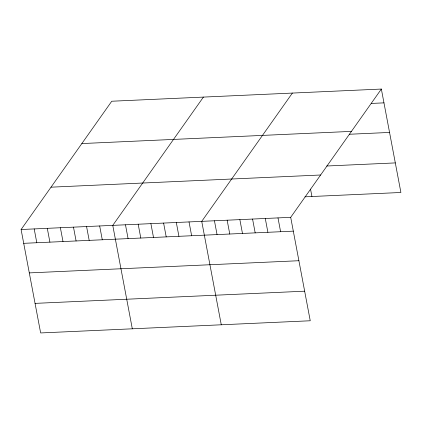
<?xml version="1.0" encoding="UTF-8"?>
<svg xmlns="http://www.w3.org/2000/svg" width="422" height="422" viewBox="0 0 422 422"><rect width="100%" height="100%" fill="white"/><g stroke="black" fill="none" stroke-linecap="round" stroke-linejoin="round"><path stroke-width="0.63" d="M381.356 89.053L290.7 217.33L310.244 320.767L40.644 332.947L21.1 229.515L111.756 101.233L381.356 89.053L400.9 192.485L304.942 196.821M203.42 97.092L112.764 225.369L132.308 328.807M292.388 93.072L201.732 221.35L221.276 324.787M371.254 103.437L383.967 102.862M81.836 143.564L351.442 131.384M349.516 134.249L389.553 132.439M326.681 166.01L395.314 162.913M51.015 187.178L320.62 174.998M21.1 229.515L290.7 217.33M23.711 243.325L293.311 231.145M29.297 272.902L298.897 260.722M35.058 303.376L304.658 291.191M310.534 189.114L311.932 196.504M277.993 217.905L280.604 231.715M265.28 218.48L267.891 232.29M252.572 219.055L255.183 232.865M239.865 219.63L242.471 233.44M227.152 220.205L229.763 234.015M214.445 220.78L217.05 234.59M189.024 221.925L191.635 235.74M176.312 222.499L178.923 236.309M163.604 223.074L166.215 236.884M150.891 223.649L153.502 237.459M138.184 224.224L140.795 238.034M125.476 224.799L128.082 238.609M99.671 225.965L102.277 239.775M86.573 226.556L89.184 240.366M73.481 227.147L76.092 240.957M60.383 227.738L62.994 241.548M47.29 228.328L49.901 242.138M34.193 228.919L36.804 242.734"/></g></svg>
